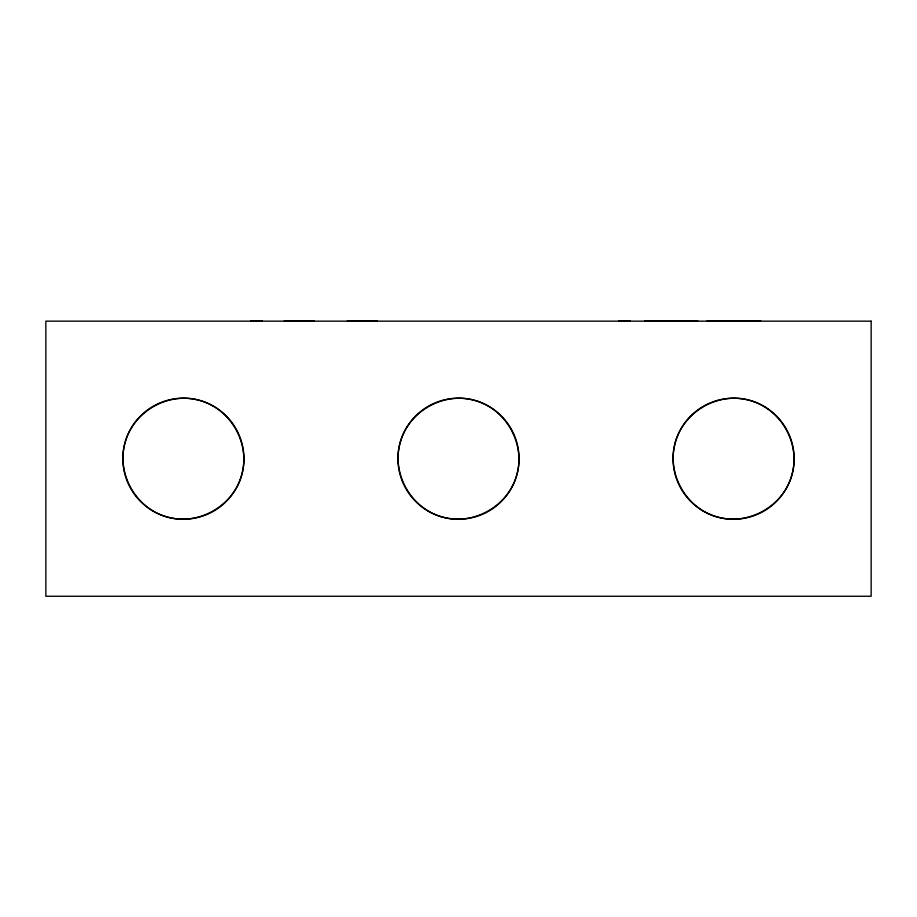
<?xml version="1.0" encoding="UTF-8"?>
<svg xmlns="http://www.w3.org/2000/svg" width="917" height="917" viewBox="0 0 917 917"><rect width="100%" height="100%" fill="white"/><g stroke="black" fill="none" stroke-linecap="round" stroke-linejoin="round"><path stroke-width="1.38" d="M250.742 320.744L262.09 320.744M284.293 320.744L314.176 320.744M347.337 320.744L377.231 320.744M618.608 320.744L629.956 320.744M644.559 320.744L697.699 320.744M707.11 320.744L760.697 320.744M124.941 443.037C116.356 474.272 136.392 508.981 167.731 517.165C198.966 525.75 233.675 505.714 241.859 474.376C250.444 443.14 230.408 408.432 199.069 400.248C167.834 391.662 133.125 411.699 124.941 443.037M400.041 443.037C391.456 474.272 411.492 508.981 442.831 517.165C474.066 525.75 508.775 505.714 516.959 474.376C525.544 443.14 505.508 408.432 474.169 400.248C442.934 391.662 408.225 411.699 400.041 443.037M675.141 443.037C666.556 474.272 686.592 508.981 717.931 517.165C749.166 525.75 783.875 505.714 792.059 474.376C800.644 443.14 780.608 408.432 749.269 400.248C718.034 391.662 683.325 411.699 675.141 443.037M871.15 321.156L45.85 321.156L45.85 596.256L871.15 596.256L871.15 321.156M428.239 511.124A60.522 60.522 0 0 0 519.022 458.706A60.522 60.522 0 0 0 428.239 406.288A60.522 60.522 0 0 0 428.239 511.124M703.339 511.124A60.522 60.522 0 0 0 794.122 458.706A60.522 60.522 0 0 0 703.339 406.288A60.522 60.522 0 0 0 703.339 511.124M153.139 511.124A60.522 60.522 0 0 0 243.922 458.706A60.522 60.522 0 0 0 153.139 406.288A60.522 60.522 0 0 0 153.139 511.124"/></g></svg>
